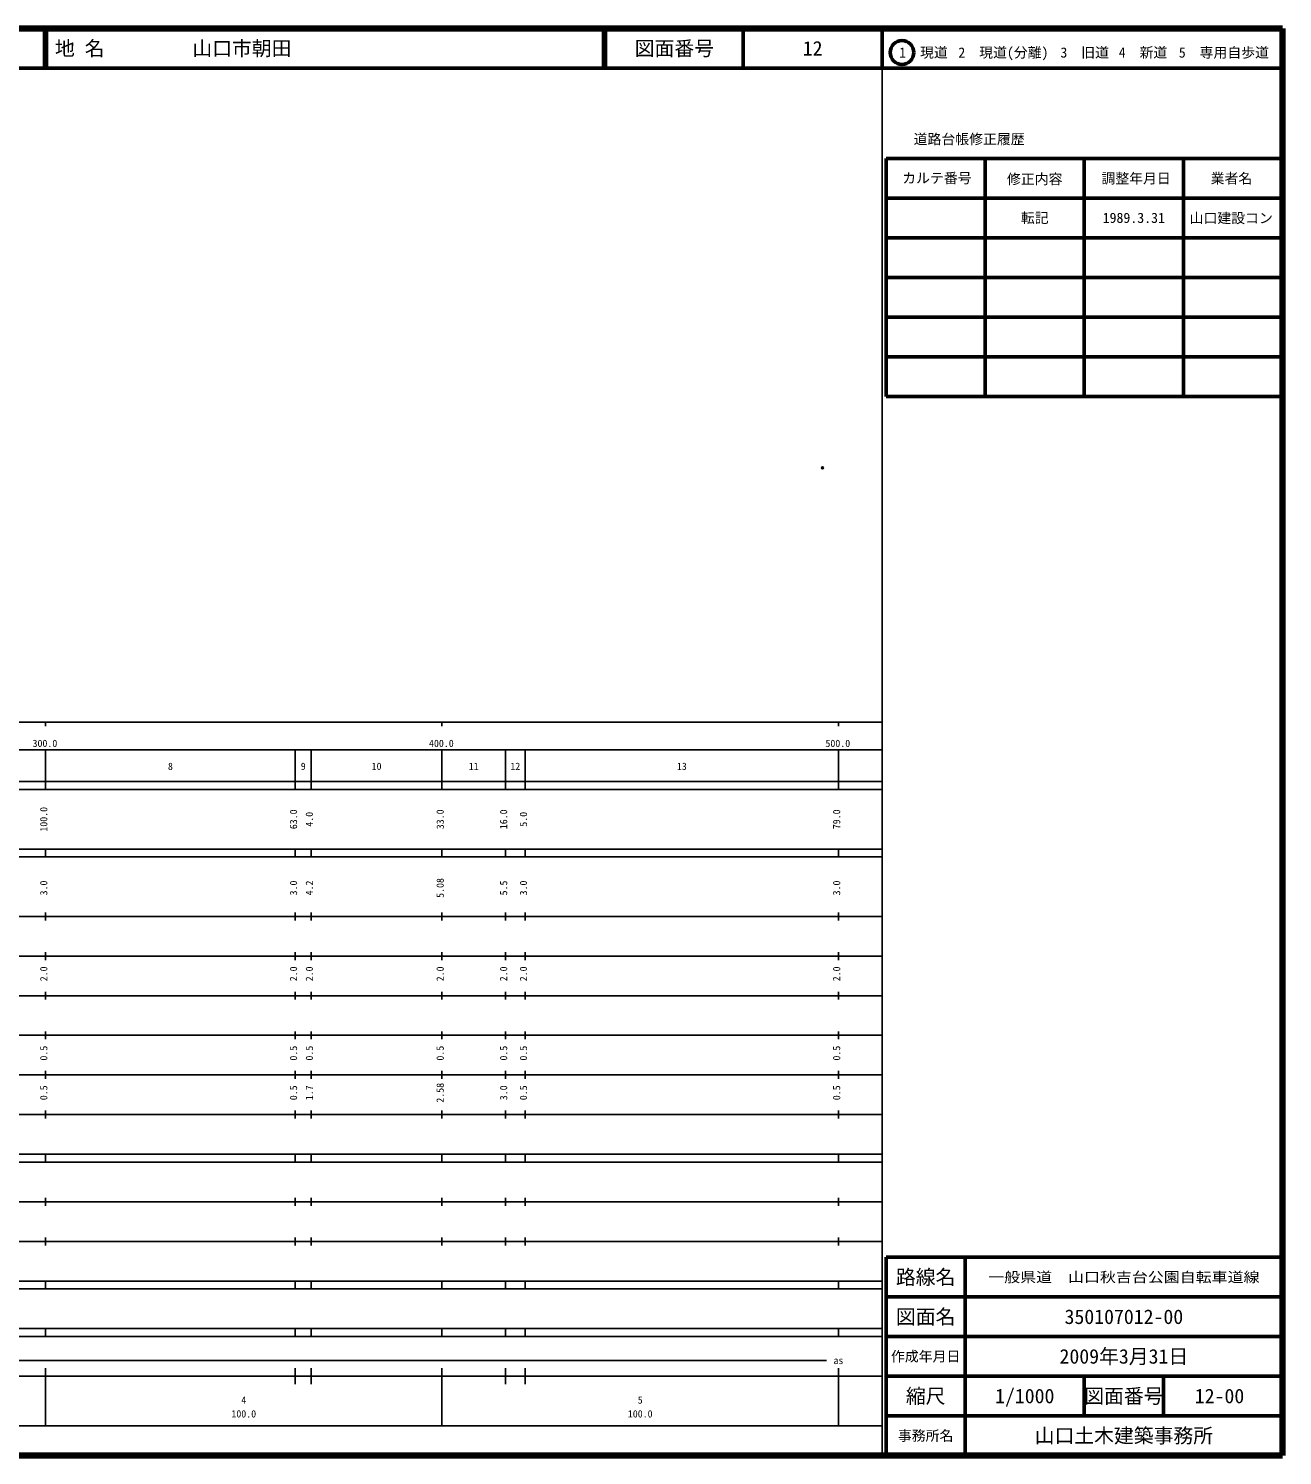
# Model space of a CAD drawing. Units: millimetres on the paper. Extents: x 40 to 680, y 20 to 380.
# Drawn here: x 363.7 to 680, y 20 to 380 of the extents above; entities that cross this region are included whole.
import ezdxf
from ezdxf.enums import TextEntityAlignment as Align

# ---------------------------------------------------------------- set-up
doc = ezdxf.new("R2010")
doc.units = ezdxf.units.MM
doc.header["$PDMODE"] = 32
doc.header["$PDSIZE"] = 0.5
doc.layers.add('M-OTRS', color=6, linetype='Continuous')
doc.layers.add('M-TTL-TXT', color=7, linetype='Continuous')
for name, color, linetype, lineweight in [('M-TTL', 2, 'Continuous', 140), ('M-TTL-BAND', 7, 'Continuous', 25), ('M-TTL-FRAM', 2, 'Continuous', 50), ('M-TTL-LINE', 7, 'Continuous', 50)]:
    doc.layers.add(name, color=color, linetype=linetype, lineweight=lineweight)
doc.styles.add('ＭＳ ゴシック', font='')
doc.styles.get('ＭＳ ゴシック').set_extended_font_data('MS Gothic')

msp = doc.modelspace()

# ---------------------------------------------------------------- linework, layer by layer
at = {"layer": 'M-OTRS'}
msp.add_point((563.978, 269.141), dxfattribs=at)
at = {"layer": 'M-TTL'}
for p, q in [((680, 380), (40, 380)), ((680, 20), (680, 380)), ((40, 20), (680, 20))]:
    msp.add_line(p, q, dxfattribs=at)
at = {"layer": 'M-TTL-BAND'}
for p, q in [((579, 20), (579, 370)), ((40, 205), (579, 205)), ((368, 205), (368, 204)), ((468, 205), (468, 204)), ((568, 205), (568, 204)), ((68, 198), (579, 198)), ((368, 188), (368, 198)), ((431, 188), (431, 198)), ((435, 188), (435, 198)), ((468, 188), (468, 198)), ((484, 188), (484, 198)), ((489, 188), (489, 198)), ((568, 188), (568, 198)), ((40, 190), (579, 190)), ((40, 188), (579, 188)), ((40, 173), (579, 173)), ((368, 171), (368, 173)), ((431, 171), (431, 173)), ((435, 171), (435, 173)), ((468, 171), (468, 173)), ((484, 171), (484, 173)), ((489, 171), (489, 173)), ((568, 171), (568, 173)), ((40, 171), (579, 171)), ((40, 156), (579, 156)), ((368, 155), (368, 157)), ((431, 155), (431, 157)), ((435, 155), (435, 157)), ((468, 155), (468, 157)), ((484, 155), (484, 157)), ((489, 155), (489, 157)), ((568, 155), (568, 157)), ((46, 146), (579, 146)), ((368, 145), (368, 147)), ((431, 145), (431, 147)), ((435, 145), (435, 147)), ((468, 145), (468, 147)), ((484, 145), (484, 147)), ((489, 145), (489, 147)), ((568, 145), (568, 147)), ((368, 135), (368, 137)), ((431, 135), (431, 137)), ((435, 135), (435, 137)), ((468, 135), (468, 137)), ((484, 135), (484, 137)), ((489, 135), (489, 137)), ((568, 135), (568, 137)), ((52, 136), (579, 136)), ((46, 126), (579, 126)), ((368, 125), (368, 127)), ((431, 125), (431, 127)), ((435, 125), (435, 127)), ((468, 125), (468, 127)), ((484, 125), (484, 127)), ((489, 125), (489, 127)), ((568, 125), (568, 127)), ((52, 116), (579, 116)), ((368, 115), (368, 117)), ((431, 115), (431, 117)), ((435, 115), (435, 117)), ((468, 115), (468, 117)), ((484, 115), (484, 117)), ((489, 115), (489, 117)), ((568, 115), (568, 117)), ((46, 106), (579, 106)), ((368, 105), (368, 107)), ((431, 105), (431, 107)), ((435, 105), (435, 107)), ((468, 105), (468, 107)), ((484, 105), (484, 107)), ((489, 105), (489, 107)), ((568, 105), (568, 107)), ((40, 96), (579, 96)), ((40, 94), (579, 94)), ((368, 94), (368, 96)), ((431, 94), (431, 96)), ((435, 94), (435, 96)), ((468, 94), (468, 96)), ((484, 94), (484, 96)), ((489, 94), (489, 96)), ((568, 94), (568, 96)), ((49, 84), (579, 84)), ((368, 83), (368, 85)), ((431, 83), (431, 85)), ((435, 83), (435, 85)), ((468, 83), (468, 85)), ((484, 83), (484, 85)), ((489, 83), (489, 85)), ((568, 83), (568, 85)), ((40, 74), (579, 74)), ((368, 73), (368, 75)), ((431, 73), (431, 75)), ((435, 73), (435, 75)), ((468, 73), (468, 75)), ((484, 73), (484, 75)), ((489, 73), (489, 75)), ((568, 73), (568, 75)), ((40, 64), (579, 64)), ((40, 62), (579, 62)), ((368, 62), (368, 64)), ((431, 62), (431, 64)), ((435, 62), (435, 64)), ((468, 62), (468, 64)), ((484, 62), (484, 64)), ((489, 62), (489, 64)), ((568, 62), (568, 64)), ((40, 52), (579, 52)), ((368, 50), (368, 52)), ((431, 50), (431, 52)), ((435, 50), (435, 52)), ((468, 50), (468, 52)), ((484, 50), (484, 52)), ((489, 50), (489, 52)), ((568, 50), (568, 52)), ((40, 50), (579, 50)), ((71, 44), (565, 44)), ((40, 40), (579, 40)), ((368, 27.5), (368, 42)), ((431, 38), (431, 42)), ((435, 38), (435, 42)), ((468, 27.5), (468, 42)), ((484, 38), (484, 42)), ((489, 38), (489, 42)), ((568, 27.5), (568, 42)), ((68, 27.5), (579, 27.5))]:
    msp.add_line(p, q, dxfattribs=at)
at = {"layer": 'M-TTL-FRAM'}
for p, q in [((580, 347.197), (580, 287.197)), ((580, 347.197), (680, 347.197)), ((580, 287.197), (680, 287.197)), ((680, 70), (580, 70)), ((580, 70), (580, 20))]:
    msp.add_line(p, q, dxfattribs=at)
at = {"layer": 'M-TTL-LINE'}
for p, q in [((367.75, 380), (367.75, 370)), ((368.25, 380), (368.25, 370)), ((508.747, 380), (508.747, 370)), ((509.247, 380), (509.247, 370)), ((543.997, 380), (543.997, 370)), ((579, 380), (579, 370)), ((40, 370), (680, 370)), ((605, 347.197), (605, 287.197)), ((630, 347.197), (630, 287.197)), ((655, 347.197), (655, 287.197)), ((580, 337.197), (680, 337.197)), ((580, 327.197), (680, 327.197)), ((580, 317.197), (680, 317.197)), ((580, 307.197), (680, 307.197)), ((580, 297.197), (680, 297.197)), ((600, 70), (600, 20)), ((680, 60), (580, 60)), ((680, 50), (580, 50)), ((680, 40), (580, 40)), ((630, 40), (630, 30)), ((650, 40), (650, 30)), ((680, 30), (580, 30))]:
    msp.add_line(p, q, dxfattribs=at)
msp.add_circle((584.031, 373.958), 3, dxfattribs=at)

# ---------------------------------------------------------------- texts
at = {"layer": 'M-TTL-BAND', "style": 'ＭＳ ゴシック'}
for s, p in [('300.0', (367.844, 198.195)), ('400.0', (467.844, 198.195)), ('500.0', (567.844, 198.195)), ('8', (399.5, 192.405)), ('9', (433, 192.405)), ('10', (451.5, 192.405)), ('11', (476, 192.405)), ('12', (486.5, 192.405)), ('13', (528.5, 192.405)), ('as', (568, 42.5)), ('4', (418, 32.523)), ('5', (518, 32.523)), ('100.0', (418, 29.033)), ('100.0', (518, 29.033))]:
    msp.add_text(s, height=1.833, dxfattribs=at).set_placement(p, align=Align.BOTTOM_CENTER)
for s, p in [('100.0', (369, 180.5)), ('63.0', (432, 180.5)), ('4.0', (436, 180.5)), ('33.0', (469, 180.5)), ('16.0', (485, 180.5)), ('5.0', (490, 180.5)), ('79.0', (569, 180.5)), ('3.0', (369, 163.174)), ('3.0', (432, 163.174)), ('4.2', (436, 163.174)), ('5.08', (469, 163.174)), ('5.5', (485, 163.174)), ('3.0', (490, 163.174)), ('3.0', (569, 163.174)), ('2.0', (369, 141.5)), ('2.0', (432, 141.5)), ('2.0', (436, 141.5)), ('2.0', (469, 141.5)), ('2.0', (485, 141.5)), ('2.0', (490, 141.5)), ('2.0', (569, 141.5)), ('0.5', (369, 121.5)), ('0.5', (432, 121.5)), ('0.5', (436, 121.5)), ('0.5', (469, 121.5)), ('0.5', (485, 121.5)), ('0.5', (490, 121.5)), ('0.5', (569, 121.5)), ('0.5', (369, 111.5)), ('0.5', (432, 111.5)), ('1.7', (436, 111.5)), ('2.58', (469, 111.5)), ('3.0', (485, 111.5)), ('0.5', (490, 111.5)), ('0.5', (569, 111.5))]:
    msp.add_text(s, height=1.833, rotation=90, dxfattribs=at).set_placement(p, align=Align.BOTTOM_CENTER)
at = {"layer": 'M-TTL-TXT', "style": 'ＭＳ ゴシック'}
for s, p in [('地 名', (370.38, 375)), ('山口市朝田', (405.024, 375))]:
    msp.add_text(s, height=3.666, dxfattribs=at).set_placement(p, align=Align.MIDDLE_LEFT)
for s, height, p in [('図面番号', 3.666, (526.622, 375)), ('12', 3.666, (561.497, 375)), ('1\u3000現道', 2.566, (589.448, 373.958)), ('2\u3000現道(分離)', 2.566, (609.619, 373.958)), ('3\u3000旧道', 2.566, (630.121, 373.958)), ('4\u3000新道', 2.566, (644.824, 373.958)), ('5\u3000専用自歩道', 2.566, (665.228, 373.958)), ('道路台帳修正履歴', 2.566, (600.968, 352.113)), ('カルテ番号', 2.566, (592.839, 342.277)), ('修正内容', 2.566, (617.509, 342.023)), ('調整年月日', 2.566, (643.089, 342.197)), ('業者名', 2.566, (667.134, 342.197)), ('転記', 2.566, (617.5, 332.245)), ('1989.3.31', 2.566, (642.5, 332.245)), ('山口建設コン', 2.566, (667.077, 332.189)), ('路線名', 3.666, (590, 65)), ('路線名', 3.666, (590, 65)), ('図面名', 3.666, (590, 55)), ('図面名', 3.666, (590, 55)), ('350107012-00', 3.666, (640, 55)), ('2009年3月31日', 3.666, (640, 45)), ('作成年月日', 2.566, (590, 45)), ('作成年月日', 2.566, (590, 45)), ('縮尺', 3.666, (590, 35)), ('縮尺', 3.666, (590, 35)), ('1/1000', 3.666, (615, 35)), ('図面番号', 3.666, (640, 35)), ('図面番号', 3.666, (640, 35)), ('12-00', 3.666, (664.125, 35)), ('事務所名', 2.566, (590, 25)), ('事務所名', 2.566, (590, 25)), ('山口土木建築事務所', 3.666, (640, 25))]:
    msp.add_text(s, height=height, dxfattribs=at).set_placement(p, align=Align.MIDDLE_CENTER)
at = {"layer": 'M-TTL-TXT', "style": 'ＭＳ ゴシック', "width": 1.15}
msp.add_text('一般県道\u3000山口秋吉台公園自転車道線', height=2.566, dxfattribs=at).set_placement((640, 65), align=Align.MIDDLE_CENTER)

doc.saveas('drawing.dxf')
